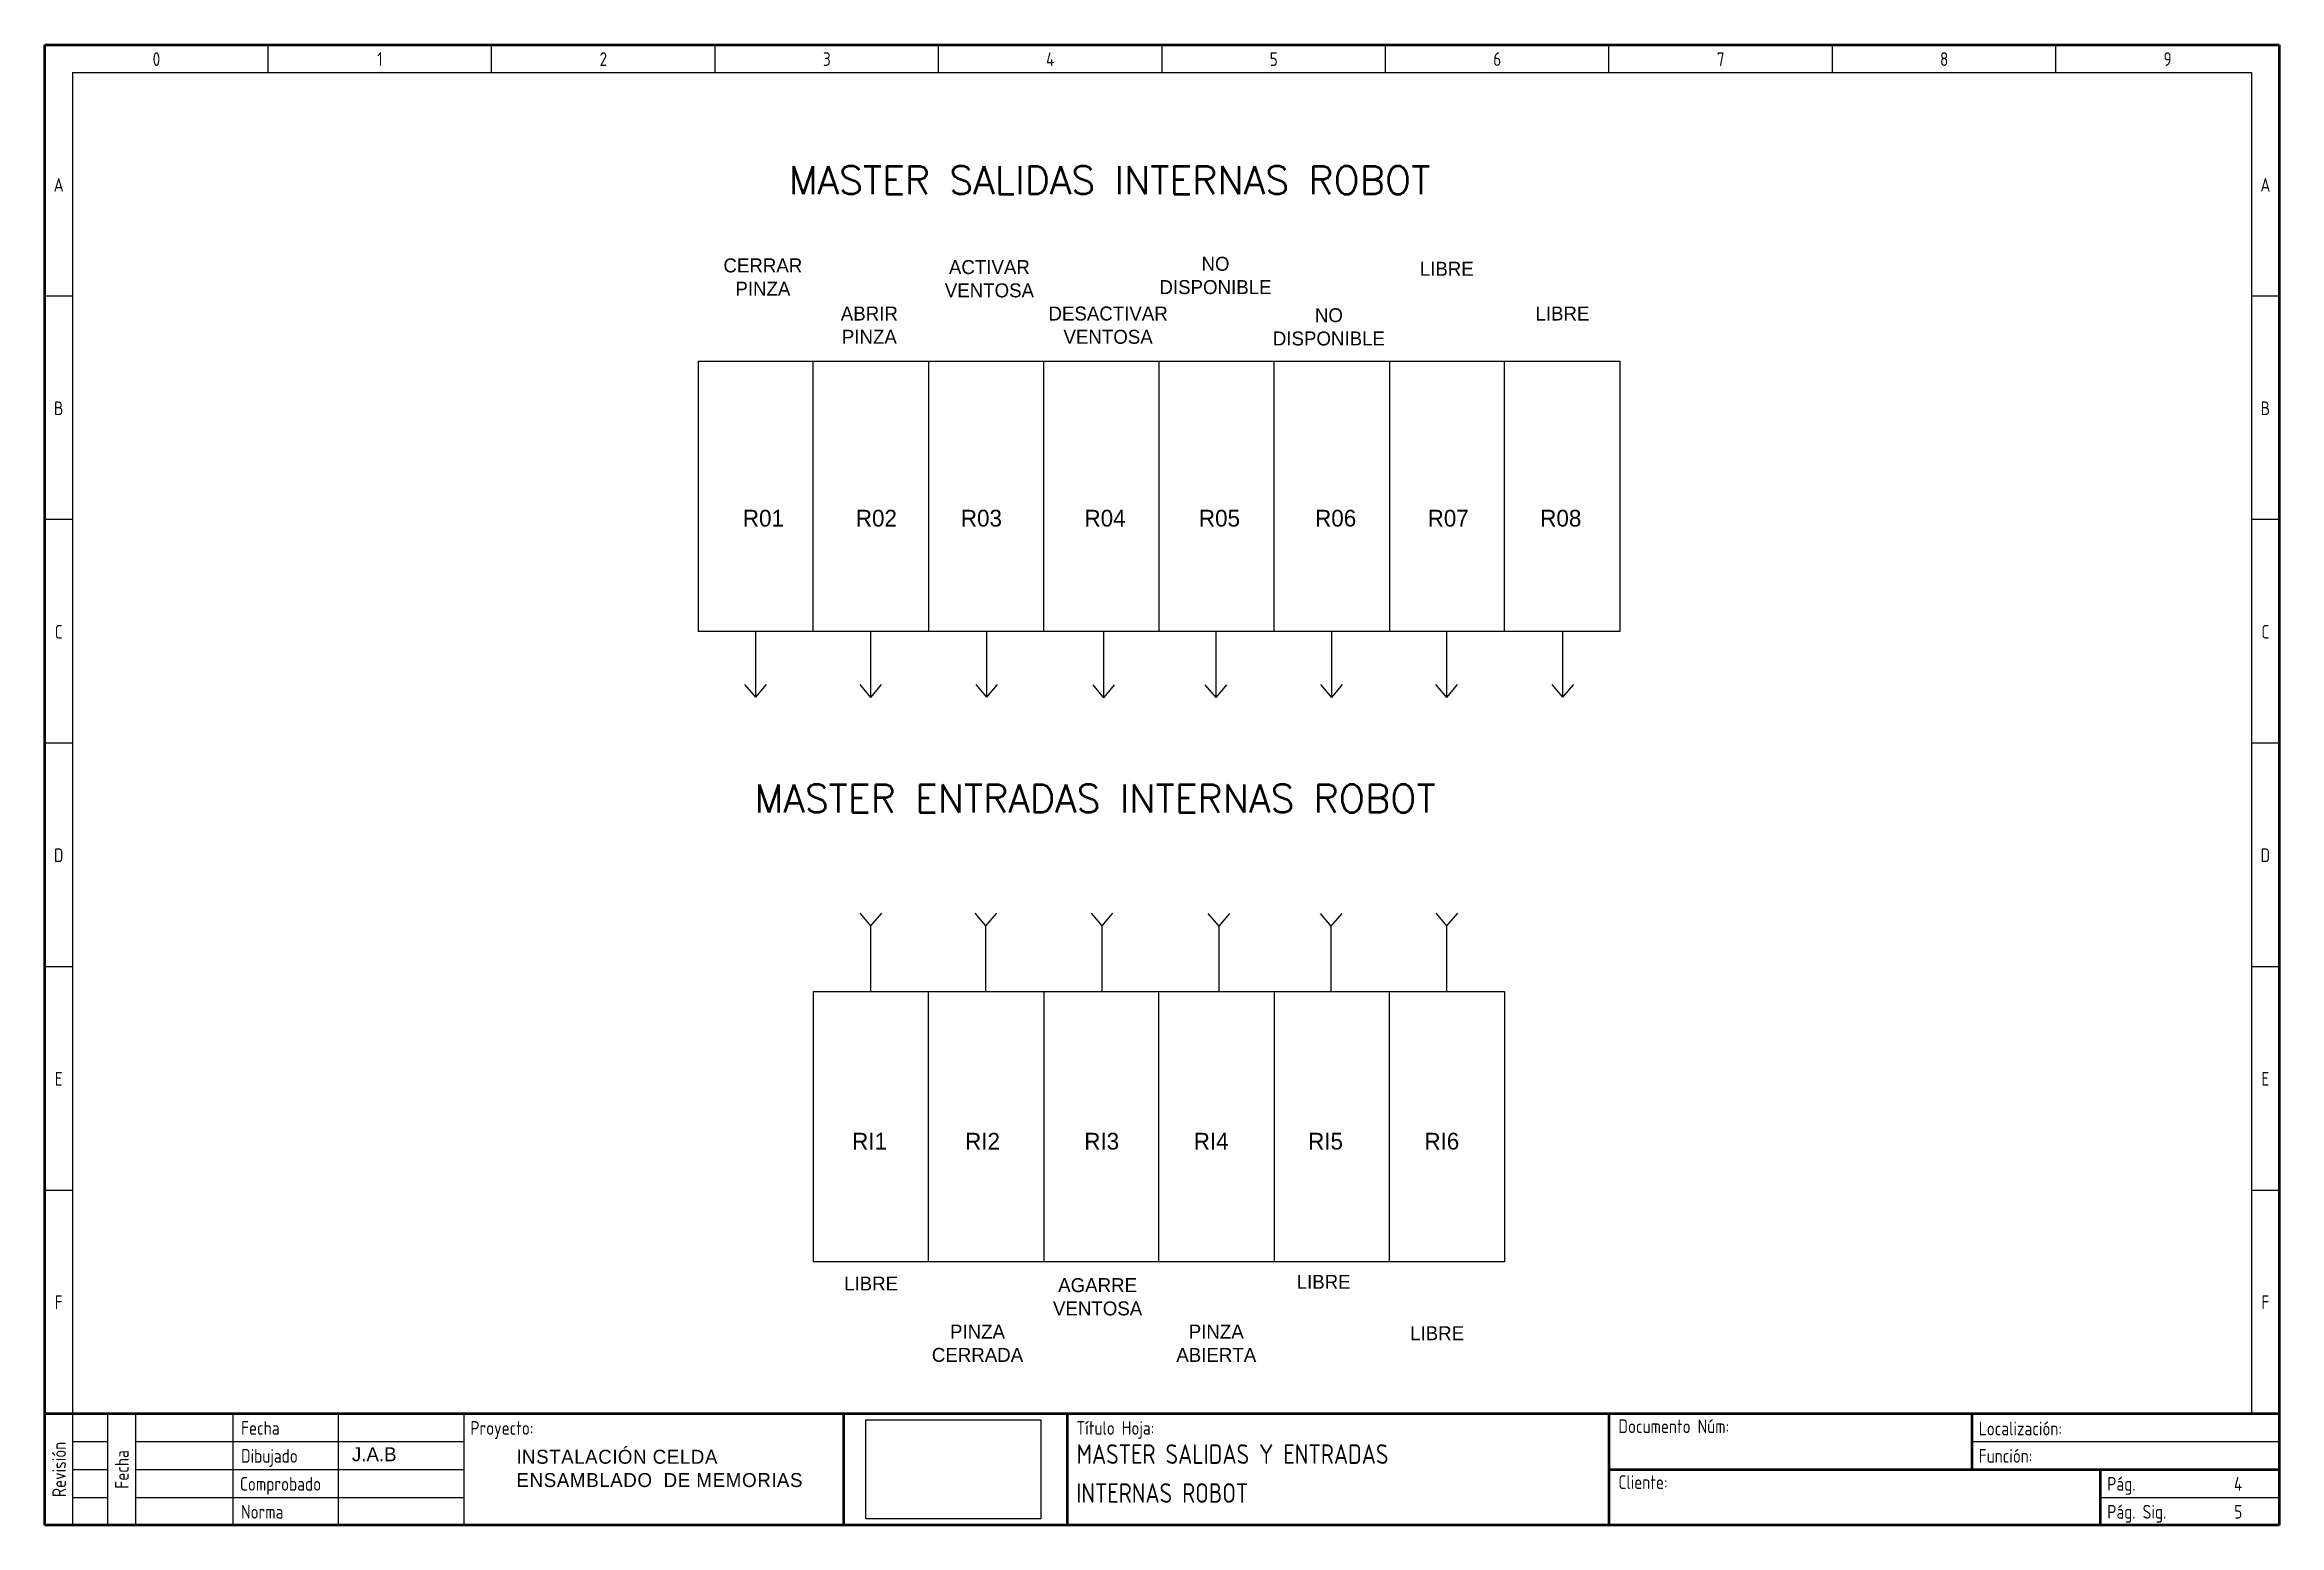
# Model space of a CAD drawing. Header units: millimetres. Extents: x 0 to 400, y 0 to 265.
import ezdxf
from ezdxf.enums import TextEntityAlignment as Align

# ---------------------------------------------------------------- set-up
doc = ezdxf.new("R2010")
doc.units = ezdxf.units.MM
doc.linetypes.add('Caddy_Solid', pattern=[0])
doc.layers.add('Caddy_1', color=7, linetype='Continuous', lineweight=25)
doc.styles.add('Caddy_Vectorfont1p', font='isocp___.ttf', dxfattribs={"width": 0.9})
doc.styles.add('LABEL', font='simplex.shx')
picture_1 = doc.add_image_def('image1.jpg', size_in_pixel=(592, 334))

# ---------------------------------------------------------------- blocks, each defined once
blk = doc.blocks.new('Blk3')
at = {"layer": 'Caddy_1', "linetype": 'Caddy_Solid', "lineweight": 50}
for p, q in [((10, 30), (410, 30)), ((153, 30), (153, 10)), ((193, 30), (193, 10)), ((290, 30), (290, 10)), ((355, 20), (355, 30)), ((290, 20), (410, 20)), ((378, 10), (378, 20)), ((410, 10), (10, 10))]:
    blk.add_line(p, q, dxfattribs=at)
at = {"layer": 'Caddy_1', "linetype": 'Caddy_Solid', "lineweight": 25}
for p, q in [((10, 30), (15, 30)), ((15, 30), (15, 10)), ((21.25, 30), (21.25, 10)), ((26.25, 30), (26.25, 10)), ((43.75, 10), (43.75, 30)), ((62.5, 30), (62.5, 10)), ((85, 30), (85, 10)), ((15, 25), (21.25, 25)), ((26.25, 25), (85, 25)), ((355, 25), (410, 25)), ((15, 20), (21.25, 20)), ((26.25, 20), (85, 20)), ((15, 15), (21.25, 15)), ((26.25, 15), (85, 15)), ((378, 15), (410, 15))]:
    blk.add_line(p, q, dxfattribs=at)
at = {"layer": 'Caddy_1', "lineweight": 25, "style": 'Caddy_Vectorfont1p', "width": 0.9}
for s, p in [('Fecha', (45.15, 26.2)), ('Proyecto:', (86.2, 26.2)), ('Título Hoja:', (194.7, 26.2)), ('Documento Núm:', (291.7, 26.5)), ('Localización:', (356.2, 26.1)), ('Dibujado', (45.15, 21.2)), ('Función:', (356.2, 21.2)), ('Comprobado', (44.94, 16.2)), ('Cliente:', (291.7, 16.5)), ('Pág.', (379.2, 16.2)), ('Norma', (45.15, 11.2)), ('Pág. Sig.', (379.2, 11.2))]:
    blk.add_text(s, height=2.45, dxfattribs=at).set_placement(p)
for s, p in [('Revisión', (13.8, 20)), ('Fecha', (25.05, 20))]:
    blk.add_text(s, height=2.45, rotation=90, dxfattribs=at).set_placement(p, align=Align.CENTER)
blk = doc.blocks.new('Blk4')
at = {"layer": 'Caddy_1', "linetype": 'Caddy_Solid', "lineweight": 50}
for p, q in [((10, 10), (10, 275)), ((10, 275), (410, 275)), ((410, 275), (410, 10))]:
    blk.add_line(p, q, dxfattribs=at)
at = {"layer": 'Caddy_1', "linetype": 'Caddy_Solid', "lineweight": 25}
for p, q in [((50, 270), (50, 275)), ((90, 270), (90, 275)), ((130, 270), (130, 275)), ((170, 270), (170, 275)), ((210, 270), (210, 275)), ((250, 270), (250, 275)), ((290, 270), (290, 275)), ((330, 270), (330, 275)), ((370, 270), (370, 275)), ((15, 270), (15, 30)), ((15, 270), (405, 270)), ((405, 270), (405, 30)), ((15, 230), (10, 230)), ((410, 230), (405, 230)), ((15, 190), (10, 190)), ((410, 190), (405, 190)), ((15, 150), (10, 150)), ((410, 150), (405, 150)), ((10, 110), (15, 110)), ((405, 110), (410, 110)), ((10, 70), (15, 70)), ((405, 70), (410, 70))]:
    blk.add_line(p, q, dxfattribs=at)
at = {"layer": 'Caddy_1', "lineweight": 25, "style": 'Caddy_Vectorfont1p', "width": 0.9}
for s, p in [('0', (30, 271.2)), ('1', (70, 271.2)), ('2', (110, 271.2)), ('3', (150, 271.2)), ('4', (190, 271.2)), ('5', (230, 271.2)), ('6', (270, 271.2)), ('7', (310, 271.2)), ('8', (350, 271.2)), ('9', (390, 271.2)), ('A', (12.5, 248.7)), ('A', (407.5, 248.7)), ('B', (12.5, 208.7)), ('B', (407.5, 208.7)), ('C', (12.5, 168.7)), ('C', (407.5, 168.7)), ('D', (12.5, 128.7)), ('D', (407.5, 128.7)), ('E', (12.5, 88.7)), ('E', (407.5, 88.7)), ('F', (12.5, 48.7)), ('F', (407.5, 48.7))]:
    blk.add_text(s, height=2.45, dxfattribs=at).set_placement(p, align=Align.CENTER)

msp = doc.modelspace()

# ---------------------------------------------------------------- linework, layer by layer
for p, q in [((116.94, 208.27), (281.91, 208.27)), ((116.94, 208.27), (116.94, 159.89)), ((116.94, 208.27), (137.56, 208.27)), ((137.56, 159.89), (137.56, 208.27)), ((158.19, 208.27), (158.19, 159.89)), ((178.81, 159.89), (178.81, 208.27)), ((199.43, 208.27), (199.43, 159.89)), ((220.05, 208.28), (240.67, 208.28)), ((220.05, 159.89), (220.05, 208.27)), ((240.67, 208.27), (240.67, 159.89)), ((261.29, 159.89), (261.29, 208.27)), ((281.91, 208.27), (281.91, 159.89)), ((281.91, 159.89), (116.94, 159.89)), ((127.25, 148.14), (127.25, 159.87)), ((147.85, 148.14), (147.85, 159.86)), ((168.63, 148.14), (168.63, 159.89)), ((189.56, 148.14), (189.56, 159.81)), ((209.66, 148.14), (209.66, 159.84)), ((230.36, 148.14), (230.36, 159.87)), ((250.95, 148.14), (250.95, 159.87)), ((271.74, 148.14), (271.74, 159.89)), ((127.25, 148.14), (125.33, 150.42)), ((127.25, 148.14), (129.18, 150.42)), ((147.85, 148.12), (145.92, 150.4)), ((147.85, 148.12), (149.77, 150.4)), ((168.63, 148.14), (166.7, 150.42)), ((168.63, 148.14), (170.56, 150.42)), ((189.56, 148.06), (187.63, 150.34)), ((189.56, 148.06), (191.48, 150.34)), ((209.66, 148.09), (207.73, 150.38)), ((209.66, 148.09), (211.59, 150.38)), ((230.36, 148.12), (228.43, 150.4)), ((230.36, 148.12), (232.29, 150.4)), ((250.95, 148.12), (249.02, 150.4)), ((250.95, 148.12), (252.88, 150.4)), ((271.74, 148.14), (269.81, 150.43)), ((271.74, 148.14), (273.67, 150.43)), ((147.88, 107.21), (145.95, 109.49)), ((147.88, 107.21), (149.8, 109.49)), ((168.47, 107.21), (166.54, 109.49)), ((168.47, 107.21), (170.39, 109.49)), ((189.25, 107.23), (187.33, 109.51)), ((189.25, 107.23), (191.18, 109.51)), ((210.18, 107.15), (208.25, 109.43)), ((210.18, 107.15), (212.1, 109.43)), ((230.28, 107.18), (228.36, 109.46)), ((230.28, 107.18), (232.21, 109.46)), ((250.98, 107.21), (249.05, 109.49)), ((250.98, 107.21), (252.91, 109.49)), ((147.88, 95.48), (147.88, 107.21)), ((168.47, 95.48), (168.47, 107.21)), ((189.25, 95.48), (189.25, 107.23)), ((210.18, 95.48), (210.18, 107.15)), ((230.28, 95.48), (230.28, 107.18)), ((250.98, 95.49), (250.98, 107.21)), ((137.56, 95.48), (261.29, 95.48)), ((137.56, 95.48), (137.56, 47.1)), ((137.56, 95.48), (158.19, 95.48)), ((158.19, 47.1), (158.19, 95.48)), ((178.81, 95.48), (178.81, 47.1)), ((199.43, 47.1), (199.43, 95.48)), ((220.05, 95.48), (220.05, 47.1)), ((240.67, 95.49), (261.29, 95.49)), ((240.67, 47.1), (240.67, 95.48)), ((261.29, 95.48), (261.29, 47.1)), ((261.29, 47.1), (137.56, 47.1))]:
    msp.add_line(p, q)

# ---------------------------------------------------------------- block references
at = {"layer": 'Caddy_1'}
for name in ['Blk4', 'Blk3']:
    msp.add_blockref(name, (-10.02, -10.07), dxfattribs=at)

# ---------------------------------------------------------------- texts
at = {"linetype": 'Continuous', "char_height": 5, "attachment_point": 1, "style": 'LABEL'}
for s, insert, width in [('{MASTER SALIDAS INTERNAS ROBOT}', (133.16, 243.21), 137.7306), ('{MASTER ENTRADAS INTERNAS ROBOT}', (127.03, 132.51), 186.275)]:
    msp.add_mtext(s, dxfattribs=dict(at, insert=insert, width=width))
for s, insert, char_height, width, attachment_point in [('{CERRAR\\PPINZA}', (128.53, 226.68), 2.5, 16.277, 2), ('{ACTIVAR\\PVENTOSA}', (169.08, 226.38), 2.5, 16.277, 2), ('{NO\\P\\pxqc;DISPONIBLE}', (209.55, 226.97), 2.5, 16.277, 2), ('{LIBRE}', (250.95, 226.08), 2.5, 14.2629, 2), ('{ABRIR\\PPINZA}', (147.59, 218.07), 2.5, 16.277, 2), ('{DESACTIVAR\\PVENTOSA}', (190.33, 218.07), 2.5, 16.277, 2), ('{NO\\P\\pxqc;DISPONIBLE}', (229.85, 217.77), 2.5, 16.277, 2), ('{LIBRE}', (271.65, 218.07), 2.5, 16.277, 2), ('{R01}', (124.95, 181.69), 3, 31.5128, 1), ('{R02}', (145.17, 181.69), 3, 27.5766, 1), ('{R03}', (163.97, 181.69), 3, 22.3632, 1), ('{R04}', (186.1, 181.69), 3, 17.06, 1), ('{R05}', (206.58, 181.69), 3, 12.7318, 1), ('{R06}', (227.38, 181.69), 3, 8.6652, 1), ('{R07}', (247.53, 181.69), 3, 4.6673, 1), ('{R08}', (267.68, 181.69), 3, 1.3941, 1), ('{RI1}', (144.51, 70.18), 3, 31.5128, 1), ('{RI2}', (164.73, 70.18), 3, 27.5766, 1), ('{RI3}', (186.06, 70.18), 3, 22.3632, 1), ('{RI4}', (205.65, 70.18), 3, 17.06, 1), ('{RI5}', (226.13, 70.18), 3, 12.7318, 1), ('{RI6}', (246.94, 70.18), 3, 8.6652, 1), ('{LIBRE}', (147.9, 44.46), 2.5, 16.277, 2), ('{AGARRE\\PVENTOSA}', (188.45, 44.17), 2.5, 16.277, 2), ('{LIBRE}', (228.91, 44.76), 2.5, 16.277, 2), ('{PINZA CERRADA}', (166.95, 35.85), 2.5, 16.277, 2), ('{PINZA ABIERTA}', (209.69, 35.85), 2.5, 16.277, 2), ('{LIBRE}', (249.22, 35.56), 2.5, 16.277, 2), ('{\\C5;J.A.B}', (54.97, 13.9), 2.5, 20.0109, 1), ('{\\C5;\\T1.05;INSTALACIÓN CELDA ENSAMBLADO  DE MEMORIAS}', (84.43, 13.45), 2.5, 51.3134, 1)]:
    msp.add_mtext(s, dxfattribs=dict(insert=insert, char_height=char_height, width=width, attachment_point=attachment_point))
at = {"layer": 'Caddy_1', "color": 5, "lineweight": 25, "true_color": 0x0000ff, "style": 'Caddy_Vectorfont1p', "width": 0.9}
for s, p in [('MASTER SALIDAS Y ENTRADAS', (184.68, 10.93, -1)), ('INTERNAS ROBOT', (184.63, 3.96, -1))]:
    msp.add_text(s, height=3.5, dxfattribs=at).set_placement(p)
for s, p in [('4', (393.35, 6.13, -1)), ('5', (393.35, 1.13, -1))]:
    msp.add_text(s, height=2.45, dxfattribs=at).set_placement(p, align=Align.RIGHT)

# ---------------------------------------------------------------- pictures from other files: only their frames are drawn
image = msp.add_image(picture_1, insert=(146.94, 1.12), size_in_units=(31.36, 17.69))

doc.saveas('drawing.dxf')
